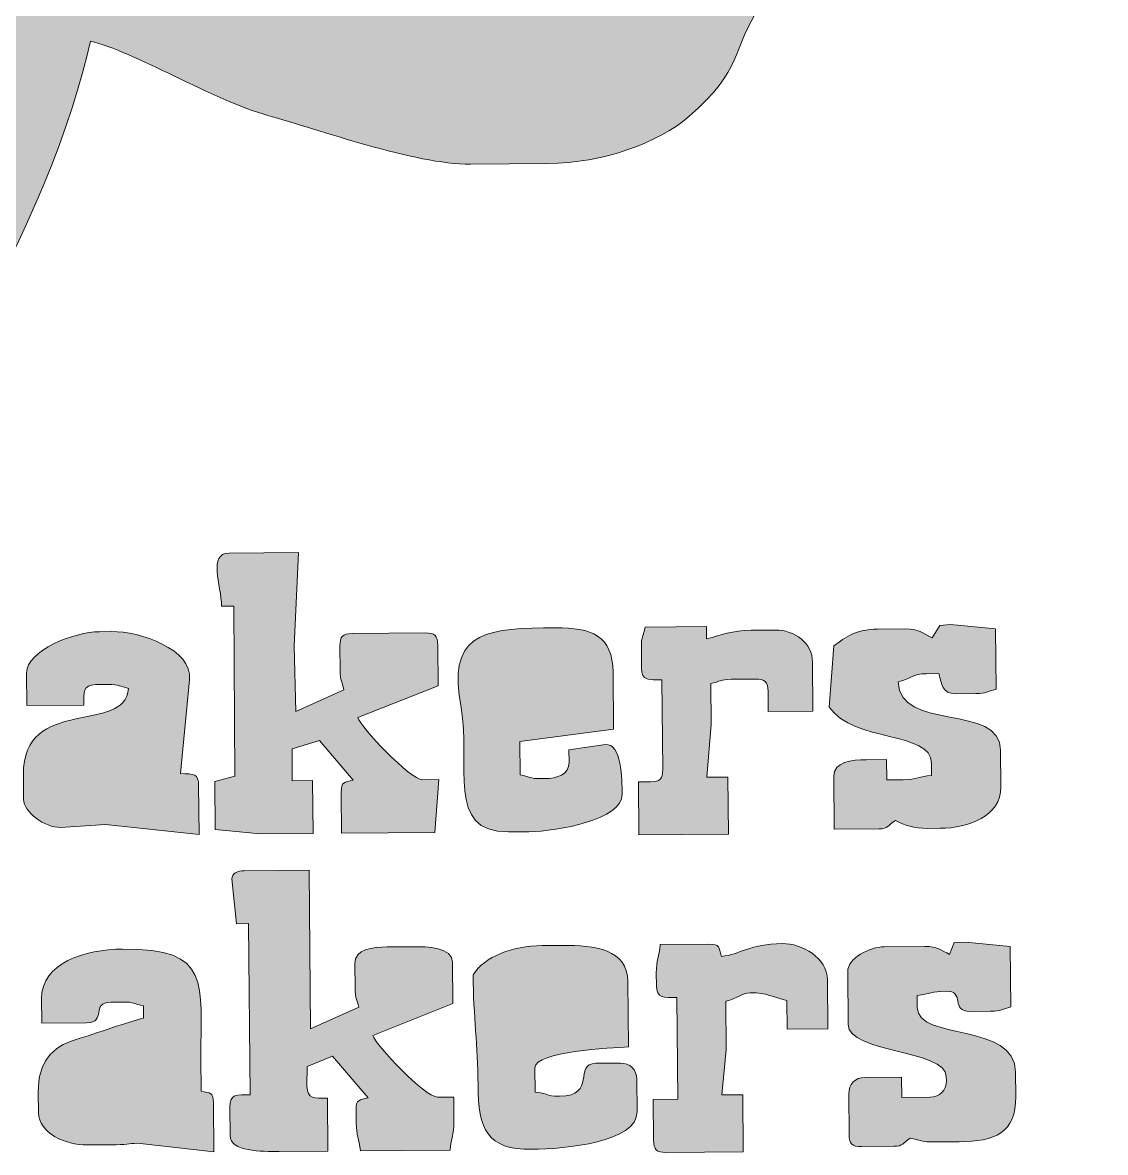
# Model space of a CAD drawing. Header units: inches. Extents: x -95 to 257, y 22 to 319.
# Drawn here: x 58.02 to 64.14, y 117.78 to 124.17 of the extents above; entities that cross this region are included whole.
import ezdxf

# ---------------------------------------------------------------- set-up
doc = ezdxf.new("R2010")
doc.units = ezdxf.units.IN
doc.header["$MEASUREMENT"] = 0
doc.layers.add('engrave', color=7, linetype='Continuous')

# ---------------------------------------------------------------- blocks, each defined once
blk = doc.blocks.new('block 12')
at = {"layer": 'engrave', "true_color": 0xffffff}
h = blk.add_hatch(color=7, dxfattribs=at)
edge = h.paths.add_edge_path()
edge.add_spline(control_points=[(53.9142, 134.7146), (53.9142, 134.7146), (53.8927, 134.5306), (53.8927, 134.5306), (53.8293, 134.5317), (52.9187, 134.9272), (52.7446, 134.9888), (52.3291, 135.1359), (51.9047, 135.2283), (51.3536, 135.2234), (50.9764, 135.2203), (50.6333, 135.0994), (50.4402, 134.9117), (50.2584, 134.7336), (50.0478, 134.4073), (50.0505, 134.0614), (50.0505, 134.0614), (50.0534, 133.7159), (50.0534, 133.7159), (50.0572, 133.2787), (50.2124, 132.7781), (50.3473, 132.4588), (50.4376, 132.2458), (50.4862, 132.1046), (50.5792, 131.9051), (50.636, 131.7818), (50.805, 131.4886), (50.8329, 131.3735), (50.5449, 131.3467), (49.368, 130.7607), (49.1541, 130.6036), (48.7522, 130.3097), (48.1282, 129.8539), (48.1338, 129.1859), (48.1338, 129.1859), (48.1349, 129.0708), (48.1349, 129.0708), (48.1368, 128.8355), (48.3872, 128.4276), (48.5147, 128.2964), (48.725, 128.08), (48.9047, 127.9371), (49.1629, 127.771), (49.5231, 127.5398), (50.3342, 127.1709), (50.8, 127.0668), (50.7914, 126.9549), (50.5315, 126.2007), (50.4719, 126.0188), (50.3737, 125.7191), (50.2856, 125.1924), (50.2889, 124.8051), (50.2889, 124.8051), (50.2901, 124.6439), (50.2901, 124.6439), (50.2958, 123.9738), (50.7897, 123.3358), (51.4525, 123.341), (51.4525, 123.341), (51.9131, 123.3451), (51.9131, 123.3451), (52.2192, 123.3475), (52.7887, 123.5842), (53.0267, 123.6886), (53.1821, 123.7568), (53.9579, 124.1647), (53.9914, 124.1637), (53.9914, 124.1637), (54.0336, 124.0489), (54.0336, 124.0489), (54.0336, 124.0489), (54.1138, 123.7916), (54.1138, 123.7916), (54.1138, 123.7916), (54.1431, 123.8012), (54.1431, 123.8012), (54.1455, 123.526), (54.71, 122.4886), (54.8561, 122.273), (55.0769, 121.9481), (55.6269, 121.3032), (56.1215, 121.3073), (56.1215, 121.3073), (56.3287, 121.309), (56.3287, 121.309), (57.356, 121.318), (58.1987, 123.1632), (58.4014, 124.0668), (58.6362, 124.0141), (59.0992, 123.7309), (59.4038, 123.6465), (59.6815, 123.5697), (60.2396, 123.3685), (60.5488, 123.3713), (60.5488, 123.3713), (60.9865, 123.3744), (60.9865, 123.3744), (61.2998, 123.3775), (61.614, 123.4932), (61.7842, 123.6403), (62.0991, 123.9132), (62.0145, 124.0017), (62.1971, 124.2832), (62.1971, 124.2832), (62.2201, 124.5595), (62.2201, 124.5595), (62.2201, 124.5595), (62.2169, 124.9509), (62.2169, 124.9509), (62.2139, 125.3036), (62.035, 125.8845), (61.934, 126.1498), (61.8758, 126.3027), (61.5282, 127.1195), (61.4386, 127.1554), (61.4386, 127.1554), (61.4381, 127.2243), (61.4381, 127.2243), (61.7613, 127.2542), (62.8273, 127.7969), (63.0759, 127.9657), (63.3517, 128.1531), (63.5086, 128.2702), (63.7363, 128.5041), (63.8657, 128.6368), (64.1398, 129.0633), (64.138, 129.2965), (64.138, 129.2965), (64.1368, 129.434), (64.1368, 129.434), (64.1308, 130.1636), (63.3736, 130.6728), (62.8883, 130.9515), (62.6325, 131.0986), (62.227, 131.2819), (61.9327, 131.3735), (61.8166, 131.4094), (60.9053, 131.6871), (60.8709, 131.7101), (60.8709, 131.7101), (60.7326, 131.7091), (60.7326, 131.7091), (60.7196, 131.7277), (60.6862, 131.7656), (60.686, 131.778), (60.6855, 131.8176), (60.9076, 132.2779), (60.9437, 132.3695), (61.0278, 132.5831), (61.0988, 132.8005), (61.1794, 133.0058), (61.2634, 133.2205), (61.4953, 134.1448), (61.4931, 134.4097), (61.4931, 134.4097), (61.4889, 134.9392), (61.4889, 134.9392), (61.4884, 134.9844), (61.3894, 135.3581), (61.3701, 135.3991), (61.3024, 135.5438), (61.2333, 135.6455), (61.1324, 135.7616), (60.9532, 135.9676), (60.6802, 136.1302), (60.3043, 136.1271), (60.3043, 136.1271), (59.9588, 136.124), (59.9588, 136.124), (59.6909, 136.1219), (59.4985, 136.0051), (59.2922, 136.0038), (59.2084, 135.9466), (58.7251, 135.7788), (58.584, 135.7178), (58.4242, 135.6486), (58.0567, 135.4043), (57.9157, 135.3702), (57.8399, 135.6837), (57.418, 136.3217), (57.2382, 136.5622), (57.032, 136.8382), (56.5488, 137.2936), (56.0805, 137.2895), (56.0805, 137.2895), (55.8273, 137.2874), (55.8273, 137.2874), (55.6379, 137.2857), (55.2276, 137.0035), (55.1102, 136.8957), (54.9327, 136.7331), (54.7408, 136.4788), (54.6101, 136.2687), (54.4664, 136.0375), (54.3326, 135.7809), (54.233, 135.5201), (54.1834, 135.3905), (53.9628, 134.789), (53.9142, 134.7146)], knot_values=[0, 0, 0, 0, 1, 1, 1, 2, 2, 2, 3, 3, 3, 4, 4, 4, 5, 5, 5, 6, 6, 6, 7, 7, 7, 8, 8, 8, 9, 9, 9, 10, 10, 10, 11, 11, 11, 12, 12, 12, 13, 13, 13, 14, 14, 14, 15, 15, 15, 16, 16, 16, 17, 17, 17, 18, 18, 18, 19, 19, 19, 20, 20, 20, 21, 21, 21, 22, 22, 22, 23, 23, 23, 24, 24, 24, 25, 25, 25, 26, 26, 26, 27, 27, 27, 28, 28, 28, 29, 29, 29, 30, 30, 30, 31, 31, 31, 32, 32, 32, 33, 33, 33, 34, 34, 34, 35, 35, 35, 36, 36, 36, 37, 37, 37, 38, 38, 38, 39, 39, 39, 40, 40, 40, 41, 41, 41, 42, 42, 42, 43, 43, 43, 44, 44, 44, 45, 45, 45, 46, 46, 46, 47, 47, 47, 48, 48, 48, 49, 49, 49, 50, 50, 50, 51, 51, 51, 52, 52, 52, 53, 53, 53, 54, 54, 54, 55, 55, 55, 56, 56, 56, 57, 57, 57, 58, 58, 58, 59, 59, 59, 60, 60, 60, 61, 61, 61, 62, 62, 62, 63, 63, 63, 64, 64, 64, 65, 65, 65, 66, 66, 66, 66], degree=3, periodic=1)
h = blk.add_hatch(color=7, dxfattribs=at)
edge = h.paths.add_edge_path()
edge.add_spline(control_points=[(59.1421, 120.8722), (59.1421, 120.8722), (59.2109, 120.8726), (59.2109, 120.8726), (59.2109, 120.8726), (59.2177, 119.9103), (59.2177, 119.9103), (59.2177, 119.9103), (59.1042, 119.8814), (59.1042, 119.8814), (59.1042, 119.8814), (59.1066, 119.6085), (59.1066, 119.6085), (59.1066, 119.6085), (59.3599, 119.5841), (59.3599, 119.5841), (59.3599, 119.5841), (59.6592, 119.5865), (59.6592, 119.5865), (59.6592, 119.5865), (59.6565, 119.8862), (59.6565, 119.8862), (59.6565, 119.8862), (59.5416, 119.8852), (59.5416, 119.8852), (59.5416, 119.8852), (59.5412, 120.0661), (59.5412, 120.0661), (59.5412, 120.0661), (59.6964, 120.1126), (59.6964, 120.1126), (59.6964, 120.1126), (59.8868, 119.8883), (59.8868, 119.8883), (59.8356, 119.8738), (59.8181, 119.8824), (59.8186, 119.8184), (59.8186, 119.8184), (59.8205, 119.5882), (59.8205, 119.5882), (59.8205, 119.5882), (60.3488, 119.593), (60.3488, 119.593), (60.3488, 119.593), (60.3706, 119.8921), (60.3706, 119.8921), (60.3706, 119.8921), (60.2785, 119.891), (60.2785, 119.891), (60.2096, 119.8907), (59.9259, 120.188), (59.9128, 120.2431), (59.9128, 120.2431), (60.3662, 120.4216), (60.3662, 120.4216), (60.3662, 120.4216), (60.3643, 120.6521), (60.3643, 120.6521), (60.3638, 120.7051), (60.3476, 120.721), (60.2947, 120.7206), (60.2947, 120.7206), (59.8801, 120.7172), (59.8801, 120.7172), (59.8268, 120.7168), (59.8112, 120.7003), (59.8115, 120.6472), (59.8115, 120.6472), (59.8127, 120.5091), (59.8127, 120.5091), (59.8131, 120.4467), (59.8243, 120.4461), (59.8337, 120.3999), (59.8337, 120.3999), (59.5616, 120.2769), (59.5616, 120.2769), (59.5616, 120.2769), (59.5528, 120.6455), (59.5528, 120.6455), (59.5528, 120.6455), (59.5767, 121.175), (59.5767, 121.175), (59.5767, 121.175), (59.1854, 121.1716), (59.1854, 121.1716), (59.062, 121.1709), (59.1411, 120.9907), (59.1421, 120.8722)], knot_values=[0, 0, 0, 0, 1, 1, 1, 2, 2, 2, 3, 3, 3, 4, 4, 4, 5, 5, 5, 6, 6, 6, 7, 7, 7, 8, 8, 8, 9, 9, 9, 10, 10, 10, 11, 11, 11, 12, 12, 12, 13, 13, 13, 14, 14, 14, 15, 15, 15, 16, 16, 16, 17, 17, 17, 18, 18, 18, 19, 19, 19, 20, 20, 20, 21, 21, 21, 22, 22, 22, 23, 23, 23, 24, 24, 24, 25, 25, 25, 26, 26, 26, 27, 27, 27, 28, 28, 28, 29, 29, 29, 29], degree=3, periodic=1)
h = blk.add_hatch(color=7, dxfattribs=at)
edge = h.paths.add_edge_path()
edge.add_spline(control_points=[(60.7644, 119.5961), (60.7644, 119.5961), (60.8797, 119.5968), (60.8797, 119.5968), (61.0433, 119.5986), (61.4087, 119.6661), (61.4074, 119.8087), (61.4068, 119.8948), (61.4026, 120.0981), (61.3125, 120.0895), (61.3125, 120.0895), (61.1062, 120.0595), (61.1062, 120.0595), (61.1062, 120.0595), (61.1069, 119.9903), (61.1069, 119.9903), (61.1072, 119.9196), (61.04, 119.8979), (60.9694, 119.8969), (60.9694, 119.8969), (60.9462, 119.8969), (60.9462, 119.8969), (60.8841, 119.8966), (60.8828, 119.9072), (60.8307, 119.919), (60.8307, 119.919), (60.829, 120.1071), (60.829, 120.1071), (60.829, 120.1071), (61.3585, 120.1766), (61.3585, 120.1766), (61.3585, 120.1766), (61.3556, 120.4994), (61.3556, 120.4994), (61.3539, 120.7058), (61.2331, 120.7509), (61.0312, 120.7496), (61.0312, 120.7496), (60.9622, 120.7489), (60.9622, 120.7489), (60.6054, 120.7461), (60.4192, 120.7006), (60.496, 120.2986), (60.5562, 119.9844), (60.4034, 119.593), (60.7644, 119.5961)], knot_values=[0, 0, 0, 0, 1, 1, 1, 2, 2, 2, 3, 3, 3, 4, 4, 4, 5, 5, 5, 6, 6, 6, 7, 7, 7, 8, 8, 8, 9, 9, 9, 10, 10, 10, 11, 11, 11, 12, 12, 12, 13, 13, 13, 14, 14, 14, 15, 15, 15, 15], degree=3, periodic=1)
h = blk.add_hatch(color=7, dxfattribs=at)
edge = h.paths.add_edge_path()
edge.add_spline(control_points=[(61.5158, 120.6386), (61.5158, 120.6386), (61.5168, 120.5236), (61.5168, 120.5236), (61.5173, 120.4471), (61.5587, 120.4564), (61.6322, 120.455), (61.6322, 120.455), (61.6365, 119.9486), (61.6365, 119.9486), (61.6371, 119.8955), (61.6214, 119.8793), (61.568, 119.879), (61.568, 119.879), (61.4993, 119.8783), (61.4993, 119.8783), (61.4993, 119.8783), (61.5017, 119.5786), (61.5017, 119.5786), (61.5017, 119.5786), (62.0083, 119.5834), (62.0083, 119.5834), (62.0083, 119.5834), (62.0055, 119.9059), (62.0055, 119.9059), (62.0055, 119.9059), (61.8867, 119.9048), (61.8867, 119.9048), (61.8867, 119.9048), (61.9109, 120.2039), (61.9109, 120.2039), (61.9109, 120.2039), (61.9092, 120.4347), (61.9092, 120.4347), (61.9607, 120.4467), (61.9618, 120.4578), (62.0239, 120.4585), (62.0239, 120.4585), (62.1621, 120.4598), (62.1621, 120.4598), (62.215, 120.4602), (62.2313, 120.444), (62.232, 120.3909), (62.232, 120.3909), (62.2327, 120.2759), (62.2327, 120.2759), (62.2327, 120.2759), (62.4859, 120.2783), (62.4859, 120.2783), (62.4859, 120.2783), (62.4839, 120.5549), (62.4839, 120.5549), (62.4827, 120.6634), (62.3805, 120.7378), (62.2749, 120.7372), (62.2749, 120.7372), (62.1364, 120.7361), (62.1364, 120.7361), (62.0274, 120.7351), (61.9707, 120.7086), (61.8839, 120.6879), (61.8839, 120.6879), (61.8832, 120.7565), (61.8832, 120.7565), (61.8832, 120.7565), (61.538, 120.754), (61.538, 120.754), (61.5263, 120.7017), (61.5153, 120.7006), (61.5158, 120.6386)], knot_values=[0, 0, 0, 0, 1, 1, 1, 2, 2, 2, 3, 3, 3, 4, 4, 4, 5, 5, 5, 6, 6, 6, 7, 7, 7, 8, 8, 8, 9, 9, 9, 10, 10, 10, 11, 11, 11, 12, 12, 12, 13, 13, 13, 14, 14, 14, 15, 15, 15, 16, 16, 16, 17, 17, 17, 18, 18, 18, 19, 19, 19, 20, 20, 20, 21, 21, 21, 22, 22, 22, 23, 23, 23, 23], degree=3, periodic=1)
h = blk.add_hatch(color=7, dxfattribs=at)
edge = h.paths.add_edge_path()
edge.add_spline(control_points=[(63.1601, 120.6924), (63.1048, 120.7217), (63.0823, 120.7441), (63.012, 120.7437), (63.012, 120.7437), (62.8506, 120.742), (62.8506, 120.742), (62.7259, 120.741), (62.6711, 120.6972), (62.6046, 120.6472), (62.6046, 120.6472), (62.5779, 120.3017), (62.5779, 120.3017), (62.7162, 120.0991), (63.1548, 120.1673), (63.1562, 119.9844), (63.1562, 119.9844), (63.1569, 119.9152), (63.1569, 119.9152), (63.0849, 119.9086), (63.0754, 119.8914), (62.9958, 119.891), (62.9958, 119.891), (62.9038, 119.89), (62.9038, 119.89), (62.9038, 119.89), (62.9028, 120.0051), (62.9028, 120.0051), (62.9028, 120.0051), (62.7877, 120.004), (62.7877, 120.004), (62.7057, 120.0034), (62.6034, 119.9916), (62.6041, 119.9107), (62.6041, 119.9107), (62.6065, 119.6116), (62.6065, 119.6116), (62.6065, 119.6116), (62.8599, 119.613), (62.8599, 119.613), (62.9117, 119.6137), (62.9104, 119.632), (62.9519, 119.6602), (63.0077, 119.6337), (63.053, 119.6151), (63.1364, 119.6158), (63.1364, 119.6158), (63.2054, 119.6161), (63.2054, 119.6161), (63.3631, 119.6175), (63.5505, 119.6843), (63.5491, 119.8494), (63.5491, 119.8494), (63.5472, 120.0571), (63.5472, 120.0571), (63.545, 120.3265), (62.977, 120.1594), (62.9684, 120.4436), (63.0485, 120.4629), (63.0452, 120.4901), (63.129, 120.4905), (63.129, 120.4905), (63.1982, 120.4915), (63.1982, 120.4915), (63.2122, 120.4326), (63.2184, 120.3768), (63.2912, 120.3771), (63.2912, 120.3771), (63.4063, 120.3778), (63.4063, 120.3778), (63.4685, 120.3785), (63.4699, 120.3896), (63.5214, 120.402), (63.5214, 120.402), (63.5179, 120.7444), (63.5179, 120.7444), (63.5179, 120.7444), (63.2647, 120.7682), (63.2647, 120.7682), (63.2647, 120.7682), (63.2039, 120.763), (63.2039, 120.763), (63.2039, 120.763), (63.1601, 120.6924), (63.1601, 120.6924)], knot_values=[0, 0, 0, 0, 1, 1, 1, 2, 2, 2, 3, 3, 3, 4, 4, 4, 5, 5, 5, 6, 6, 6, 7, 7, 7, 8, 8, 8, 9, 9, 9, 10, 10, 10, 11, 11, 11, 12, 12, 12, 13, 13, 13, 14, 14, 14, 15, 15, 15, 16, 16, 16, 17, 17, 17, 18, 18, 18, 19, 19, 19, 20, 20, 20, 21, 21, 21, 22, 22, 22, 23, 23, 23, 24, 24, 24, 25, 25, 25, 26, 26, 26, 27, 27, 27, 28, 28, 28, 28], degree=3, periodic=1)
h = blk.add_hatch(color=7, dxfattribs=at)
edge = h.paths.add_edge_path()
edge.add_spline(control_points=[(58.0395, 120.4946), (58.0395, 120.4946), (58.0411, 120.3103), (58.0411, 120.3103), (58.0411, 120.3103), (58.3635, 120.3127), (58.3635, 120.3127), (58.3644, 120.3868), (58.3551, 120.4278), (58.4316, 120.4285), (58.4316, 120.4285), (58.5006, 120.4288), (58.5006, 120.4288), (58.5628, 120.4295), (58.5644, 120.4185), (58.6161, 120.4075), (58.5963, 120.1422), (58.0176, 120.3706), (58.0214, 119.9186), (58.0214, 119.9186), (58.0226, 119.7805), (58.0226, 119.7805), (58.0232, 119.7071), (58.1413, 119.6203), (58.2312, 119.6209), (58.2312, 119.6209), (58.486, 119.6371), (58.486, 119.6371), (58.486, 119.6371), (59.0145, 119.5813), (59.0145, 119.5813), (59.0145, 119.5813), (59.0121, 119.8573), (59.0121, 119.8573), (59.0116, 119.9269), (58.9845, 119.921), (58.9103, 119.9269), (58.9103, 119.9269), (58.9611, 120.4564), (58.9611, 120.4564), (58.9795, 120.6293), (58.6779, 120.7299), (58.5213, 120.7289), (58.5213, 120.7289), (58.4522, 120.7279), (58.4522, 120.7279), (58.3086, 120.7272), (58.0385, 120.6207), (58.0395, 120.4946)], knot_values=[0, 0, 0, 0, 1, 1, 1, 2, 2, 2, 3, 3, 3, 4, 4, 4, 5, 5, 5, 6, 6, 6, 7, 7, 7, 8, 8, 8, 9, 9, 9, 10, 10, 10, 11, 11, 11, 12, 12, 12, 13, 13, 13, 14, 14, 14, 15, 15, 15, 16, 16, 16, 16], degree=3, periodic=1)
h = blk.add_hatch(color=7, dxfattribs=at)
edge = h.paths.add_edge_path()
edge.add_spline(control_points=[(59.2009, 119.3298), (59.2009, 119.3298), (59.2258, 119.0763), (59.2258, 119.0763), (59.2258, 119.0763), (59.2949, 119.077), (59.2949, 119.077), (59.2949, 119.077), (59.303, 118.1099), (59.303, 118.1099), (59.2291, 118.1079), (59.1879, 118.1165), (59.1885, 118.04), (59.1885, 118.04), (59.1898, 117.8788), (59.1898, 117.8788), (59.1905, 117.7871), (59.3697, 117.7882), (59.4668, 117.7892), (59.4668, 117.7892), (59.7433, 117.7916), (59.7433, 117.7916), (59.7433, 117.7916), (59.7411, 118.0906), (59.7411, 118.0906), (59.667, 118.0913), (59.6256, 118.082), (59.625, 118.1589), (59.625, 118.1589), (59.6256, 118.2698), (59.6256, 118.2698), (59.6256, 118.2698), (59.7688, 118.3277), (59.7688, 118.3277), (59.7688, 118.3277), (59.9714, 118.0924), (59.9714, 118.0924), (59.9199, 118.0782), (59.9019, 118.0865), (59.9025, 118.0228), (59.9025, 118.0228), (59.9031, 117.9535), (59.9031, 117.9535), (59.9037, 117.8743), (59.9207, 117.8646), (59.9274, 117.793), (59.9274, 117.793), (60.434, 117.7971), (60.434, 117.7971), (60.4395, 117.8688), (60.4563, 117.8791), (60.4556, 117.9583), (60.4556, 117.9583), (60.4545, 118.0965), (60.4545, 118.0965), (60.4545, 118.0965), (60.3624, 118.0958), (60.3624, 118.0958), (60.2935, 118.0951), (60.0098, 118.3928), (59.9981, 118.4455), (59.9981, 118.4455), (60.4502, 118.6264), (60.4502, 118.6264), (60.4502, 118.6264), (60.4482, 118.8565), (60.4482, 118.8565), (60.4475, 118.944), (60.3076, 118.9474), (60.2172, 118.9467), (60.2172, 118.9467), (60.0792, 118.9454), (60.0792, 118.9454), (59.9972, 118.945), (59.8949, 118.9326), (59.8956, 118.8517), (59.8956, 118.8517), (59.8968, 118.7135), (59.8968, 118.7135), (59.8975, 118.6515), (59.9081, 118.6505), (59.9178, 118.6046), (59.9178, 118.6046), (59.6453, 118.4817), (59.6453, 118.4817), (59.6453, 118.4817), (59.6379, 119.3794), (59.6379, 119.3794), (59.6379, 119.3794), (59.2696, 119.3763), (59.2696, 119.3763), (59.2341, 119.376), (59.1966, 119.3608), (59.2009, 119.3298)], knot_values=[0, 0, 0, 0, 1, 1, 1, 2, 2, 2, 3, 3, 3, 4, 4, 4, 5, 5, 5, 6, 6, 6, 7, 7, 7, 8, 8, 8, 9, 9, 9, 10, 10, 10, 11, 11, 11, 12, 12, 12, 13, 13, 13, 14, 14, 14, 15, 15, 15, 16, 16, 16, 17, 17, 17, 18, 18, 18, 19, 19, 19, 20, 20, 20, 21, 21, 21, 22, 22, 22, 23, 23, 23, 24, 24, 24, 25, 25, 25, 26, 26, 26, 27, 27, 27, 28, 28, 28, 29, 29, 29, 30, 30, 30, 31, 31, 31, 31], degree=3, periodic=1)
h = blk.add_hatch(color=7, dxfattribs=at)
edge = h.paths.add_edge_path()
edge.add_spline(control_points=[(60.5641, 118.7883), (60.566, 118.5485), (60.5917, 118.39), (60.5922, 118.1668), (60.5927, 117.9111), (60.6463, 117.7988), (60.8946, 117.8013), (61.0884, 117.8026), (61.4931, 117.8422), (61.4915, 118.0131), (61.4915, 118.0131), (61.4903, 118.1974), (61.4903, 118.1974), (61.4896, 118.2512), (61.4512, 118.2891), (61.3971, 118.2887), (61.3971, 118.2887), (61.2591, 118.2874), (61.2591, 118.2874), (61.1282, 118.2863), (61.2669, 118.103), (61.0533, 118.1013), (60.9666, 118.1006), (61.0097, 118.1165), (60.9151, 118.1237), (60.9151, 118.1237), (60.9139, 118.2612), (60.9139, 118.2612), (60.9131, 118.3573), (61.3472, 118.3721), (61.4426, 118.3814), (61.4426, 118.3814), (61.4393, 118.7497), (61.4393, 118.7497), (61.4379, 118.9323), (61.2528, 118.9557), (61.0693, 118.954), (61.0693, 118.954), (60.9542, 118.9529), (60.9542, 118.9529), (60.7842, 118.9516), (60.6318, 118.8913), (60.5641, 118.7883)], knot_values=[0, 0, 0, 0, 1, 1, 1, 2, 2, 2, 3, 3, 3, 4, 4, 4, 5, 5, 5, 6, 6, 6, 7, 7, 7, 8, 8, 8, 9, 9, 9, 10, 10, 10, 11, 11, 11, 12, 12, 12, 13, 13, 13, 14, 14, 14, 14], degree=3, periodic=1)
h = blk.add_hatch(color=7, dxfattribs=at)
edge = h.paths.add_edge_path()
edge.add_spline(control_points=[(61.6002, 118.7972), (61.6002, 118.7972), (61.6007, 118.7276), (61.6007, 118.7276), (61.6014, 118.6515), (61.6427, 118.6608), (61.7166, 118.6601), (61.7166, 118.6601), (61.7213, 118.0844), (61.7213, 118.0844), (61.7213, 118.0844), (61.583, 118.0831), (61.583, 118.0831), (61.583, 118.0831), (61.5849, 117.8522), (61.5849, 117.8522), (61.5856, 117.7995), (61.6018, 117.7837), (61.6546, 117.7837), (61.6546, 117.7837), (62.0923, 117.7875), (62.0923, 117.7875), (62.0923, 117.7875), (62.0898, 118.1099), (62.0898, 118.1099), (62.0898, 118.1099), (61.9712, 118.1092), (61.9712, 118.1092), (61.9712, 118.1092), (61.9954, 118.3628), (61.9954, 118.3628), (61.9954, 118.3628), (61.9931, 118.6391), (61.9931, 118.6391), (62.0562, 118.6539), (62.0863, 118.6856), (62.1307, 118.6863), (62.23, 118.687), (62.2558, 118.6608), (62.3385, 118.6422), (62.3385, 118.6422), (62.3399, 118.481), (62.3399, 118.481), (62.3399, 118.481), (62.5702, 118.4827), (62.5702, 118.4827), (62.5702, 118.4827), (62.5678, 118.759), (62.5678, 118.759), (62.5667, 118.8858), (62.4231, 118.9653), (62.3126, 118.9643), (62.1258, 118.9626), (62.0748, 118.902), (61.968, 118.892), (61.9538, 118.9433), (61.9619, 118.9612), (61.8982, 118.9609), (61.8982, 118.9609), (61.6219, 118.9585), (61.6219, 118.9585), (61.6166, 118.8861), (61.5995, 118.8765), (61.6002, 118.7972)], knot_values=[0, 0, 0, 0, 1, 1, 1, 2, 2, 2, 3, 3, 3, 4, 4, 4, 5, 5, 5, 6, 6, 6, 7, 7, 7, 8, 8, 8, 9, 9, 9, 10, 10, 10, 11, 11, 11, 12, 12, 12, 13, 13, 13, 14, 14, 14, 15, 15, 15, 16, 16, 16, 17, 17, 17, 18, 18, 18, 19, 19, 19, 20, 20, 20, 21, 21, 21, 21], degree=3, periodic=1)
h = blk.add_hatch(color=7, dxfattribs=at)
edge = h.paths.add_edge_path()
edge.add_spline(control_points=[(63.2587, 118.9026), (63.212, 118.9261), (63.1891, 118.9485), (63.1188, 118.9481), (63.1188, 118.9481), (62.8885, 118.9461), (62.8885, 118.9461), (62.8096, 118.9454), (62.6821, 118.884), (62.6827, 118.8062), (62.6827, 118.8062), (62.6852, 118.5068), (62.6852, 118.5068), (62.6864, 118.3449), (63.2389, 118.3659), (63.2402, 118.2119), (63.2402, 118.2119), (63.2404, 118.1888), (63.2404, 118.1888), (63.2408, 118.1347), (63.203, 118.0965), (63.1489, 118.0962), (63.1489, 118.0962), (62.9879, 118.0948), (62.9879, 118.0948), (62.9879, 118.0948), (62.9869, 118.2098), (62.9869, 118.2098), (62.9869, 118.2098), (62.7796, 118.2081), (62.7796, 118.2081), (62.7255, 118.2078), (62.688, 118.1692), (62.6885, 118.1151), (62.6885, 118.1151), (62.6902, 117.8846), (62.6902, 117.8846), (62.6907, 117.8319), (62.7068, 117.8161), (62.76, 117.8168), (62.76, 117.8168), (62.9441, 117.8181), (62.9441, 117.8181), (62.996, 117.8185), (62.9944, 117.8364), (63.0359, 117.8646), (63.0899, 117.8522), (63.104, 117.8422), (63.1743, 117.8429), (63.1743, 117.8429), (63.3122, 117.844), (63.3122, 117.844), (63.5145, 117.8453), (63.6344, 117.8932), (63.6326, 118.0999), (63.6326, 118.0999), (63.6316, 118.2381), (63.6316, 118.2381), (63.629, 118.5227), (63.0773, 118.4134), (63.0757, 118.6022), (63.0757, 118.6022), (63.0752, 118.6711), (63.0752, 118.6711), (63.1472, 118.6777), (63.1567, 118.6946), (63.2361, 118.6953), (63.3532, 118.6963), (63.258, 118.5805), (63.3753, 118.5812), (63.3753, 118.5812), (63.4905, 118.5823), (63.4905, 118.5823), (63.5525, 118.5829), (63.5537, 118.594), (63.6054, 118.606), (63.6054, 118.606), (63.602, 118.9485), (63.602, 118.9485), (63.602, 118.9485), (63.3491, 118.9729), (63.3491, 118.9729), (63.3491, 118.9729), (63.2842, 118.9705), (63.2842, 118.9705), (63.2842, 118.9705), (63.2587, 118.9026), (63.2587, 118.9026)], knot_values=[0, 0, 0, 0, 1, 1, 1, 2, 2, 2, 3, 3, 3, 4, 4, 4, 5, 5, 5, 6, 6, 6, 7, 7, 7, 8, 8, 8, 9, 9, 9, 10, 10, 10, 11, 11, 11, 12, 12, 12, 13, 13, 13, 14, 14, 14, 15, 15, 15, 16, 16, 16, 17, 17, 17, 18, 18, 18, 19, 19, 19, 20, 20, 20, 21, 21, 21, 22, 22, 22, 23, 23, 23, 24, 24, 24, 25, 25, 25, 26, 26, 26, 27, 27, 27, 28, 28, 28, 29, 29, 29, 29], degree=3, periodic=1)
h = blk.add_hatch(color=7, dxfattribs=at)
edge = h.paths.add_edge_path()
edge.add_spline(control_points=[(58.1239, 118.6525), (58.1239, 118.6525), (58.1253, 118.5144), (58.1253, 118.5144), (58.1253, 118.5144), (58.3785, 118.5168), (58.3785, 118.5168), (58.4958, 118.5178), (58.3985, 118.6322), (58.5158, 118.6329), (58.5158, 118.6329), (58.5849, 118.6339), (58.5849, 118.6339), (58.6469, 118.6343), (58.6484, 118.6233), (58.7001, 118.6119), (58.7001, 118.6119), (58.7008, 118.5426), (58.7008, 118.5426), (58.6198, 118.523), (58.4335, 118.4569), (58.3143, 118.4207), (58.1844, 118.38), (58.1039, 118.298), (58.1053, 118.123), (58.1053, 118.123), (58.1064, 118.008), (58.1064, 118.008), (58.1074, 117.895), (58.2559, 117.825), (58.3842, 117.8257), (58.3842, 117.8257), (58.5456, 117.8271), (58.5456, 117.8271), (58.6155, 117.8281), (58.6297, 117.8385), (58.681, 117.834), (58.681, 117.834), (59.0984, 117.7861), (59.0984, 117.7861), (59.0984, 117.7861), (59.0961, 118.0624), (59.0961, 118.0624), (59.0956, 118.1258), (59.078, 118.1172), (59.0267, 118.1306), (59.0267, 118.1306), (59.0248, 118.3153), (59.0248, 118.3153), (59.0215, 118.7383), (59.0906, 118.9374), (58.5823, 118.9333), (58.3696, 118.9316), (58.1222, 118.8541), (58.1239, 118.6525)], knot_values=[0, 0, 0, 0, 1, 1, 1, 2, 2, 2, 3, 3, 3, 4, 4, 4, 5, 5, 5, 6, 6, 6, 7, 7, 7, 8, 8, 8, 9, 9, 9, 10, 10, 10, 11, 11, 11, 12, 12, 12, 13, 13, 13, 14, 14, 14, 15, 15, 15, 16, 16, 16, 17, 17, 17, 18, 18, 18, 18], degree=3, periodic=1)
at = {"layer": 'engrave', "lineweight": 0}
for points, knots in [([(53.9142, 134.7146), (53.9142, 134.7146), (53.8927, 134.5306), (53.8927, 134.5306), (53.8293, 134.5317), (52.9187, 134.9272), (52.7446, 134.9888), (52.3291, 135.1359), (51.9047, 135.2283), (51.3536, 135.2234), (50.9764, 135.2203), (50.6333, 135.0994), (50.4402, 134.9117), (50.2584, 134.7336), (50.0478, 134.4073), (50.0505, 134.0614), (50.0505, 134.0614), (50.0534, 133.7159), (50.0534, 133.7159), (50.0572, 133.2787), (50.2124, 132.7781), (50.3473, 132.4588), (50.4376, 132.2458), (50.4862, 132.1046), (50.5792, 131.9051), (50.636, 131.7818), (50.805, 131.4886), (50.8329, 131.3735), (50.5449, 131.3467), (49.368, 130.7607), (49.1541, 130.6036), (48.7522, 130.3097), (48.1282, 129.8539), (48.1338, 129.1859), (48.1338, 129.1859), (48.1349, 129.0708), (48.1349, 129.0708), (48.1368, 128.8355), (48.3872, 128.4276), (48.5147, 128.2964), (48.725, 128.08), (48.9047, 127.9371), (49.1629, 127.771), (49.5231, 127.5398), (50.3342, 127.1709), (50.8, 127.0668), (50.7914, 126.9549), (50.5315, 126.2007), (50.4719, 126.0188), (50.3737, 125.7191), (50.2856, 125.1924), (50.2889, 124.8051), (50.2889, 124.8051), (50.2901, 124.6439), (50.2901, 124.6439), (50.2958, 123.9738), (50.7897, 123.3358), (51.4525, 123.341), (51.4525, 123.341), (51.9131, 123.3451), (51.9131, 123.3451), (52.2192, 123.3475), (52.7887, 123.5842), (53.0267, 123.6886), (53.1821, 123.7568), (53.9579, 124.1647), (53.9914, 124.1637), (53.9914, 124.1637), (54.0336, 124.0489), (54.0336, 124.0489), (54.0336, 124.0489), (54.1138, 123.7916), (54.1138, 123.7916), (54.1138, 123.7916), (54.1431, 123.8012), (54.1431, 123.8012), (54.1455, 123.526), (54.71, 122.4886), (54.8561, 122.273), (55.0769, 121.9481), (55.6269, 121.3032), (56.1215, 121.3073), (56.1215, 121.3073), (56.3287, 121.309), (56.3287, 121.309), (57.356, 121.318), (58.1987, 123.1632), (58.4014, 124.0668), (58.6362, 124.0141), (59.0992, 123.7309), (59.4038, 123.6465), (59.6815, 123.5697), (60.2396, 123.3685), (60.5488, 123.3713), (60.5488, 123.3713), (60.9865, 123.3744), (60.9865, 123.3744), (61.2998, 123.3775), (61.614, 123.4932), (61.7842, 123.6403), (62.0991, 123.9132), (62.0145, 124.0017), (62.1971, 124.2832), (62.1971, 124.2832), (62.2201, 124.5595), (62.2201, 124.5595), (62.2201, 124.5595), (62.2169, 124.9509), (62.2169, 124.9509), (62.2139, 125.3036), (62.035, 125.8845), (61.934, 126.1498), (61.8758, 126.3027), (61.5282, 127.1195), (61.4386, 127.1554), (61.4386, 127.1554), (61.4381, 127.2243), (61.4381, 127.2243), (61.7613, 127.2542), (62.8273, 127.7969), (63.0759, 127.9657), (63.3517, 128.1531), (63.5086, 128.2702), (63.7363, 128.5041), (63.8657, 128.6368), (64.1398, 129.0633), (64.138, 129.2965), (64.138, 129.2965), (64.1368, 129.434), (64.1368, 129.434), (64.1308, 130.1636), (63.3736, 130.6728), (62.8883, 130.9515), (62.6325, 131.0986), (62.227, 131.2819), (61.9327, 131.3735), (61.8166, 131.4094), (60.9053, 131.6871), (60.8709, 131.7101), (60.8709, 131.7101), (60.7326, 131.7091), (60.7326, 131.7091), (60.7196, 131.7277), (60.6862, 131.7656), (60.686, 131.778), (60.6855, 131.8176), (60.9076, 132.2779), (60.9437, 132.3695), (61.0278, 132.5831), (61.0988, 132.8005), (61.1794, 133.0058), (61.2634, 133.2205), (61.4953, 134.1448), (61.4931, 134.4097), (61.4931, 134.4097), (61.4889, 134.9392), (61.4889, 134.9392), (61.4884, 134.9844), (61.3894, 135.3581), (61.3701, 135.3991), (61.3024, 135.5438), (61.2333, 135.6455), (61.1324, 135.7616), (60.9532, 135.9676), (60.6802, 136.1302), (60.3043, 136.1271), (60.3043, 136.1271), (59.9588, 136.124), (59.9588, 136.124), (59.6909, 136.1219), (59.4985, 136.0051), (59.2922, 136.0038), (59.2084, 135.9466), (58.7251, 135.7788), (58.584, 135.7178), (58.4242, 135.6486), (58.0567, 135.4043), (57.9157, 135.3702), (57.8399, 135.6837), (57.418, 136.3217), (57.2382, 136.5622), (57.032, 136.8382), (56.5488, 137.2936), (56.0805, 137.2895), (56.0805, 137.2895), (55.8273, 137.2874), (55.8273, 137.2874), (55.6379, 137.2857), (55.2276, 137.0035), (55.1102, 136.8957), (54.9327, 136.7331), (54.7408, 136.4788), (54.6101, 136.2687), (54.4664, 136.0375), (54.3326, 135.7809), (54.233, 135.5201), (54.1834, 135.3905), (53.9628, 134.789), (53.9142, 134.7146)], [0, 0, 0, 0, 1, 1, 1, 2, 2, 2, 3, 3, 3, 4, 4, 4, 5, 5, 5, 6, 6, 6, 7, 7, 7, 8, 8, 8, 9, 9, 9, 10, 10, 10, 11, 11, 11, 12, 12, 12, 13, 13, 13, 14, 14, 14, 15, 15, 15, 16, 16, 16, 17, 17, 17, 18, 18, 18, 19, 19, 19, 20, 20, 20, 21, 21, 21, 22, 22, 22, 23, 23, 23, 24, 24, 24, 25, 25, 25, 26, 26, 26, 27, 27, 27, 28, 28, 28, 29, 29, 29, 30, 30, 30, 31, 31, 31, 32, 32, 32, 33, 33, 33, 34, 34, 34, 35, 35, 35, 36, 36, 36, 37, 37, 37, 38, 38, 38, 39, 39, 39, 40, 40, 40, 41, 41, 41, 42, 42, 42, 43, 43, 43, 44, 44, 44, 45, 45, 45, 46, 46, 46, 47, 47, 47, 48, 48, 48, 49, 49, 49, 50, 50, 50, 51, 51, 51, 52, 52, 52, 53, 53, 53, 54, 54, 54, 55, 55, 55, 56, 56, 56, 57, 57, 57, 58, 58, 58, 59, 59, 59, 60, 60, 60, 61, 61, 61, 62, 62, 62, 63, 63, 63, 64, 64, 64, 65, 65, 65, 66, 66, 66, 66]), ([(59.1421, 120.8722), (59.1421, 120.8722), (59.2109, 120.8726), (59.2109, 120.8726), (59.2109, 120.8726), (59.2177, 119.9103), (59.2177, 119.9103), (59.2177, 119.9103), (59.1042, 119.8814), (59.1042, 119.8814), (59.1042, 119.8814), (59.1066, 119.6085), (59.1066, 119.6085), (59.1066, 119.6085), (59.3599, 119.5841), (59.3599, 119.5841), (59.3599, 119.5841), (59.6592, 119.5865), (59.6592, 119.5865), (59.6592, 119.5865), (59.6565, 119.8862), (59.6565, 119.8862), (59.6565, 119.8862), (59.5416, 119.8852), (59.5416, 119.8852), (59.5416, 119.8852), (59.5412, 120.0661), (59.5412, 120.0661), (59.5412, 120.0661), (59.6964, 120.1126), (59.6964, 120.1126), (59.6964, 120.1126), (59.8868, 119.8883), (59.8868, 119.8883), (59.8356, 119.8738), (59.8181, 119.8824), (59.8186, 119.8184), (59.8186, 119.8184), (59.8205, 119.5882), (59.8205, 119.5882), (59.8205, 119.5882), (60.3488, 119.593), (60.3488, 119.593), (60.3488, 119.593), (60.3706, 119.8921), (60.3706, 119.8921), (60.3706, 119.8921), (60.2785, 119.891), (60.2785, 119.891), (60.2096, 119.8907), (59.9259, 120.188), (59.9128, 120.2431), (59.9128, 120.2431), (60.3662, 120.4216), (60.3662, 120.4216), (60.3662, 120.4216), (60.3643, 120.6521), (60.3643, 120.6521), (60.3638, 120.7051), (60.3476, 120.721), (60.2947, 120.7206), (60.2947, 120.7206), (59.8801, 120.7172), (59.8801, 120.7172), (59.8268, 120.7168), (59.8112, 120.7003), (59.8115, 120.6472), (59.8115, 120.6472), (59.8127, 120.5091), (59.8127, 120.5091), (59.8131, 120.4467), (59.8243, 120.4461), (59.8337, 120.3999), (59.8337, 120.3999), (59.5616, 120.2769), (59.5616, 120.2769), (59.5616, 120.2769), (59.5528, 120.6455), (59.5528, 120.6455), (59.5528, 120.6455), (59.5767, 121.175), (59.5767, 121.175), (59.5767, 121.175), (59.1854, 121.1716), (59.1854, 121.1716), (59.062, 121.1709), (59.1411, 120.9907), (59.1421, 120.8722)], [0, 0, 0, 0, 1, 1, 1, 2, 2, 2, 3, 3, 3, 4, 4, 4, 5, 5, 5, 6, 6, 6, 7, 7, 7, 8, 8, 8, 9, 9, 9, 10, 10, 10, 11, 11, 11, 12, 12, 12, 13, 13, 13, 14, 14, 14, 15, 15, 15, 16, 16, 16, 17, 17, 17, 18, 18, 18, 19, 19, 19, 20, 20, 20, 21, 21, 21, 22, 22, 22, 23, 23, 23, 24, 24, 24, 25, 25, 25, 26, 26, 26, 27, 27, 27, 28, 28, 28, 29, 29, 29, 29]), ([(60.7644, 119.5961), (60.7644, 119.5961), (60.8797, 119.5968), (60.8797, 119.5968), (61.0433, 119.5986), (61.4087, 119.6661), (61.4074, 119.8087), (61.4068, 119.8948), (61.4026, 120.0981), (61.3125, 120.0895), (61.3125, 120.0895), (61.1062, 120.0595), (61.1062, 120.0595), (61.1062, 120.0595), (61.1069, 119.9903), (61.1069, 119.9903), (61.1072, 119.9196), (61.04, 119.8979), (60.9694, 119.8969), (60.9694, 119.8969), (60.9462, 119.8969), (60.9462, 119.8969), (60.8841, 119.8966), (60.8828, 119.9072), (60.8307, 119.919), (60.8307, 119.919), (60.829, 120.1071), (60.829, 120.1071), (60.829, 120.1071), (61.3585, 120.1766), (61.3585, 120.1766), (61.3585, 120.1766), (61.3556, 120.4994), (61.3556, 120.4994), (61.3539, 120.7058), (61.2331, 120.7509), (61.0312, 120.7496), (61.0312, 120.7496), (60.9622, 120.7489), (60.9622, 120.7489), (60.6054, 120.7461), (60.4192, 120.7006), (60.496, 120.2986), (60.5562, 119.9844), (60.4034, 119.593), (60.7644, 119.5961)], [0, 0, 0, 0, 1, 1, 1, 2, 2, 2, 3, 3, 3, 4, 4, 4, 5, 5, 5, 6, 6, 6, 7, 7, 7, 8, 8, 8, 9, 9, 9, 10, 10, 10, 11, 11, 11, 12, 12, 12, 13, 13, 13, 14, 14, 14, 15, 15, 15, 15]), ([(61.5158, 120.6386), (61.5158, 120.6386), (61.5168, 120.5236), (61.5168, 120.5236), (61.5173, 120.4471), (61.5587, 120.4564), (61.6322, 120.455), (61.6322, 120.455), (61.6365, 119.9486), (61.6365, 119.9486), (61.6371, 119.8955), (61.6214, 119.8793), (61.568, 119.879), (61.568, 119.879), (61.4993, 119.8783), (61.4993, 119.8783), (61.4993, 119.8783), (61.5017, 119.5786), (61.5017, 119.5786), (61.5017, 119.5786), (62.0083, 119.5834), (62.0083, 119.5834), (62.0083, 119.5834), (62.0055, 119.9059), (62.0055, 119.9059), (62.0055, 119.9059), (61.8867, 119.9048), (61.8867, 119.9048), (61.8867, 119.9048), (61.9109, 120.2039), (61.9109, 120.2039), (61.9109, 120.2039), (61.9092, 120.4347), (61.9092, 120.4347), (61.9607, 120.4467), (61.9618, 120.4578), (62.0239, 120.4585), (62.0239, 120.4585), (62.1621, 120.4598), (62.1621, 120.4598), (62.215, 120.4602), (62.2313, 120.444), (62.232, 120.3909), (62.232, 120.3909), (62.2327, 120.2759), (62.2327, 120.2759), (62.2327, 120.2759), (62.4859, 120.2783), (62.4859, 120.2783), (62.4859, 120.2783), (62.4839, 120.5549), (62.4839, 120.5549), (62.4827, 120.6634), (62.3805, 120.7378), (62.2749, 120.7372), (62.2749, 120.7372), (62.1364, 120.7361), (62.1364, 120.7361), (62.0274, 120.7351), (61.9707, 120.7086), (61.8839, 120.6879), (61.8839, 120.6879), (61.8832, 120.7565), (61.8832, 120.7565), (61.8832, 120.7565), (61.538, 120.754), (61.538, 120.754), (61.5263, 120.7017), (61.5153, 120.7006), (61.5158, 120.6386)], [0, 0, 0, 0, 1, 1, 1, 2, 2, 2, 3, 3, 3, 4, 4, 4, 5, 5, 5, 6, 6, 6, 7, 7, 7, 8, 8, 8, 9, 9, 9, 10, 10, 10, 11, 11, 11, 12, 12, 12, 13, 13, 13, 14, 14, 14, 15, 15, 15, 16, 16, 16, 17, 17, 17, 18, 18, 18, 19, 19, 19, 20, 20, 20, 21, 21, 21, 22, 22, 22, 23, 23, 23, 23]), ([(63.1601, 120.6924), (63.1048, 120.7217), (63.0823, 120.7441), (63.012, 120.7437), (63.012, 120.7437), (62.8506, 120.742), (62.8506, 120.742), (62.7259, 120.741), (62.6711, 120.6972), (62.6046, 120.6472), (62.6046, 120.6472), (62.5779, 120.3017), (62.5779, 120.3017), (62.7162, 120.0991), (63.1548, 120.1673), (63.1562, 119.9844), (63.1562, 119.9844), (63.1569, 119.9152), (63.1569, 119.9152), (63.0849, 119.9086), (63.0754, 119.8914), (62.9958, 119.891), (62.9958, 119.891), (62.9038, 119.89), (62.9038, 119.89), (62.9038, 119.89), (62.9028, 120.0051), (62.9028, 120.0051), (62.9028, 120.0051), (62.7877, 120.004), (62.7877, 120.004), (62.7057, 120.0034), (62.6034, 119.9916), (62.6041, 119.9107), (62.6041, 119.9107), (62.6065, 119.6116), (62.6065, 119.6116), (62.6065, 119.6116), (62.8599, 119.613), (62.8599, 119.613), (62.9117, 119.6137), (62.9104, 119.632), (62.9519, 119.6602), (63.0077, 119.6337), (63.053, 119.6151), (63.1364, 119.6158), (63.1364, 119.6158), (63.2054, 119.6161), (63.2054, 119.6161), (63.3631, 119.6175), (63.5505, 119.6843), (63.5491, 119.8494), (63.5491, 119.8494), (63.5472, 120.0571), (63.5472, 120.0571), (63.545, 120.3265), (62.977, 120.1594), (62.9684, 120.4436), (63.0485, 120.4629), (63.0452, 120.4901), (63.129, 120.4905), (63.129, 120.4905), (63.1982, 120.4915), (63.1982, 120.4915), (63.2122, 120.4326), (63.2184, 120.3768), (63.2912, 120.3771), (63.2912, 120.3771), (63.4063, 120.3778), (63.4063, 120.3778), (63.4685, 120.3785), (63.4699, 120.3896), (63.5214, 120.402), (63.5214, 120.402), (63.5179, 120.7444), (63.5179, 120.7444), (63.5179, 120.7444), (63.2647, 120.7682), (63.2647, 120.7682), (63.2647, 120.7682), (63.2039, 120.763), (63.2039, 120.763), (63.2039, 120.763), (63.1601, 120.6924), (63.1601, 120.6924)], [0, 0, 0, 0, 1, 1, 1, 2, 2, 2, 3, 3, 3, 4, 4, 4, 5, 5, 5, 6, 6, 6, 7, 7, 7, 8, 8, 8, 9, 9, 9, 10, 10, 10, 11, 11, 11, 12, 12, 12, 13, 13, 13, 14, 14, 14, 15, 15, 15, 16, 16, 16, 17, 17, 17, 18, 18, 18, 19, 19, 19, 20, 20, 20, 21, 21, 21, 22, 22, 22, 23, 23, 23, 24, 24, 24, 25, 25, 25, 26, 26, 26, 27, 27, 27, 28, 28, 28, 28]), ([(58.0395, 120.4946), (58.0395, 120.4946), (58.0411, 120.3103), (58.0411, 120.3103), (58.0411, 120.3103), (58.3635, 120.3127), (58.3635, 120.3127), (58.3644, 120.3868), (58.3551, 120.4278), (58.4316, 120.4285), (58.4316, 120.4285), (58.5006, 120.4288), (58.5006, 120.4288), (58.5628, 120.4295), (58.5644, 120.4185), (58.6161, 120.4075), (58.5963, 120.1422), (58.0176, 120.3706), (58.0214, 119.9186), (58.0214, 119.9186), (58.0226, 119.7805), (58.0226, 119.7805), (58.0232, 119.7071), (58.1413, 119.6203), (58.2312, 119.6209), (58.2312, 119.6209), (58.486, 119.6371), (58.486, 119.6371), (58.486, 119.6371), (59.0145, 119.5813), (59.0145, 119.5813), (59.0145, 119.5813), (59.0121, 119.8573), (59.0121, 119.8573), (59.0116, 119.9269), (58.9845, 119.921), (58.9103, 119.9269), (58.9103, 119.9269), (58.9611, 120.4564), (58.9611, 120.4564), (58.9795, 120.6293), (58.6779, 120.7299), (58.5213, 120.7289), (58.5213, 120.7289), (58.4522, 120.7279), (58.4522, 120.7279), (58.3086, 120.7272), (58.0385, 120.6207), (58.0395, 120.4946)], [0, 0, 0, 0, 1, 1, 1, 2, 2, 2, 3, 3, 3, 4, 4, 4, 5, 5, 5, 6, 6, 6, 7, 7, 7, 8, 8, 8, 9, 9, 9, 10, 10, 10, 11, 11, 11, 12, 12, 12, 13, 13, 13, 14, 14, 14, 15, 15, 15, 16, 16, 16, 16]), ([(59.2009, 119.3298), (59.2009, 119.3298), (59.2258, 119.0763), (59.2258, 119.0763), (59.2258, 119.0763), (59.2949, 119.077), (59.2949, 119.077), (59.2949, 119.077), (59.303, 118.1099), (59.303, 118.1099), (59.2291, 118.1079), (59.1879, 118.1165), (59.1885, 118.04), (59.1885, 118.04), (59.1898, 117.8788), (59.1898, 117.8788), (59.1905, 117.7871), (59.3697, 117.7882), (59.4668, 117.7892), (59.4668, 117.7892), (59.7433, 117.7916), (59.7433, 117.7916), (59.7433, 117.7916), (59.7411, 118.0906), (59.7411, 118.0906), (59.667, 118.0913), (59.6256, 118.082), (59.625, 118.1589), (59.625, 118.1589), (59.6256, 118.2698), (59.6256, 118.2698), (59.6256, 118.2698), (59.7688, 118.3277), (59.7688, 118.3277), (59.7688, 118.3277), (59.9714, 118.0924), (59.9714, 118.0924), (59.9199, 118.0782), (59.9019, 118.0865), (59.9025, 118.0228), (59.9025, 118.0228), (59.9031, 117.9535), (59.9031, 117.9535), (59.9037, 117.8743), (59.9207, 117.8646), (59.9274, 117.793), (59.9274, 117.793), (60.434, 117.7971), (60.434, 117.7971), (60.4395, 117.8688), (60.4563, 117.8791), (60.4556, 117.9583), (60.4556, 117.9583), (60.4545, 118.0965), (60.4545, 118.0965), (60.4545, 118.0965), (60.3624, 118.0958), (60.3624, 118.0958), (60.2935, 118.0951), (60.0098, 118.3928), (59.9981, 118.4455), (59.9981, 118.4455), (60.4502, 118.6264), (60.4502, 118.6264), (60.4502, 118.6264), (60.4482, 118.8565), (60.4482, 118.8565), (60.4475, 118.944), (60.3076, 118.9474), (60.2172, 118.9467), (60.2172, 118.9467), (60.0792, 118.9454), (60.0792, 118.9454), (59.9972, 118.945), (59.8949, 118.9326), (59.8956, 118.8517), (59.8956, 118.8517), (59.8968, 118.7135), (59.8968, 118.7135), (59.8975, 118.6515), (59.9081, 118.6505), (59.9178, 118.6046), (59.9178, 118.6046), (59.6453, 118.4817), (59.6453, 118.4817), (59.6453, 118.4817), (59.6379, 119.3794), (59.6379, 119.3794), (59.6379, 119.3794), (59.2696, 119.3763), (59.2696, 119.3763), (59.2341, 119.376), (59.1966, 119.3608), (59.2009, 119.3298)], [0, 0, 0, 0, 1, 1, 1, 2, 2, 2, 3, 3, 3, 4, 4, 4, 5, 5, 5, 6, 6, 6, 7, 7, 7, 8, 8, 8, 9, 9, 9, 10, 10, 10, 11, 11, 11, 12, 12, 12, 13, 13, 13, 14, 14, 14, 15, 15, 15, 16, 16, 16, 17, 17, 17, 18, 18, 18, 19, 19, 19, 20, 20, 20, 21, 21, 21, 22, 22, 22, 23, 23, 23, 24, 24, 24, 25, 25, 25, 26, 26, 26, 27, 27, 27, 28, 28, 28, 29, 29, 29, 30, 30, 30, 31, 31, 31, 31]), ([(60.5641, 118.7883), (60.566, 118.5485), (60.5917, 118.39), (60.5922, 118.1668), (60.5927, 117.9111), (60.6463, 117.7988), (60.8946, 117.8013), (61.0884, 117.8026), (61.4931, 117.8422), (61.4915, 118.0131), (61.4915, 118.0131), (61.4903, 118.1974), (61.4903, 118.1974), (61.4896, 118.2512), (61.4512, 118.2891), (61.3971, 118.2887), (61.3971, 118.2887), (61.2591, 118.2874), (61.2591, 118.2874), (61.1282, 118.2863), (61.2669, 118.103), (61.0533, 118.1013), (60.9666, 118.1006), (61.0097, 118.1165), (60.9151, 118.1237), (60.9151, 118.1237), (60.9139, 118.2612), (60.9139, 118.2612), (60.9131, 118.3573), (61.3472, 118.3721), (61.4426, 118.3814), (61.4426, 118.3814), (61.4393, 118.7497), (61.4393, 118.7497), (61.4379, 118.9323), (61.2528, 118.9557), (61.0693, 118.954), (61.0693, 118.954), (60.9542, 118.9529), (60.9542, 118.9529), (60.7842, 118.9516), (60.6318, 118.8913), (60.5641, 118.7883)], [0, 0, 0, 0, 1, 1, 1, 2, 2, 2, 3, 3, 3, 4, 4, 4, 5, 5, 5, 6, 6, 6, 7, 7, 7, 8, 8, 8, 9, 9, 9, 10, 10, 10, 11, 11, 11, 12, 12, 12, 13, 13, 13, 14, 14, 14, 14]), ([(61.6002, 118.7972), (61.6002, 118.7972), (61.6007, 118.7276), (61.6007, 118.7276), (61.6014, 118.6515), (61.6427, 118.6608), (61.7166, 118.6601), (61.7166, 118.6601), (61.7213, 118.0844), (61.7213, 118.0844), (61.7213, 118.0844), (61.583, 118.0831), (61.583, 118.0831), (61.583, 118.0831), (61.5849, 117.8522), (61.5849, 117.8522), (61.5856, 117.7995), (61.6018, 117.7837), (61.6546, 117.7837), (61.6546, 117.7837), (62.0923, 117.7875), (62.0923, 117.7875), (62.0923, 117.7875), (62.0898, 118.1099), (62.0898, 118.1099), (62.0898, 118.1099), (61.9712, 118.1092), (61.9712, 118.1092), (61.9712, 118.1092), (61.9954, 118.3628), (61.9954, 118.3628), (61.9954, 118.3628), (61.9931, 118.6391), (61.9931, 118.6391), (62.0562, 118.6539), (62.0863, 118.6856), (62.1307, 118.6863), (62.23, 118.687), (62.2558, 118.6608), (62.3385, 118.6422), (62.3385, 118.6422), (62.3399, 118.481), (62.3399, 118.481), (62.3399, 118.481), (62.5702, 118.4827), (62.5702, 118.4827), (62.5702, 118.4827), (62.5678, 118.759), (62.5678, 118.759), (62.5667, 118.8858), (62.4231, 118.9653), (62.3126, 118.9643), (62.1258, 118.9626), (62.0748, 118.902), (61.968, 118.892), (61.9538, 118.9433), (61.9619, 118.9612), (61.8982, 118.9609), (61.8982, 118.9609), (61.6219, 118.9585), (61.6219, 118.9585), (61.6166, 118.8861), (61.5995, 118.8765), (61.6002, 118.7972)], [0, 0, 0, 0, 1, 1, 1, 2, 2, 2, 3, 3, 3, 4, 4, 4, 5, 5, 5, 6, 6, 6, 7, 7, 7, 8, 8, 8, 9, 9, 9, 10, 10, 10, 11, 11, 11, 12, 12, 12, 13, 13, 13, 14, 14, 14, 15, 15, 15, 16, 16, 16, 17, 17, 17, 18, 18, 18, 19, 19, 19, 20, 20, 20, 21, 21, 21, 21]), ([(63.2587, 118.9026), (63.212, 118.9261), (63.1891, 118.9485), (63.1188, 118.9481), (63.1188, 118.9481), (62.8885, 118.9461), (62.8885, 118.9461), (62.8096, 118.9454), (62.6821, 118.884), (62.6827, 118.8062), (62.6827, 118.8062), (62.6852, 118.5068), (62.6852, 118.5068), (62.6864, 118.3449), (63.2389, 118.3659), (63.2402, 118.2119), (63.2402, 118.2119), (63.2404, 118.1888), (63.2404, 118.1888), (63.2408, 118.1347), (63.203, 118.0965), (63.1489, 118.0962), (63.1489, 118.0962), (62.9879, 118.0948), (62.9879, 118.0948), (62.9879, 118.0948), (62.9869, 118.2098), (62.9869, 118.2098), (62.9869, 118.2098), (62.7796, 118.2081), (62.7796, 118.2081), (62.7255, 118.2078), (62.688, 118.1692), (62.6885, 118.1151), (62.6885, 118.1151), (62.6902, 117.8846), (62.6902, 117.8846), (62.6907, 117.8319), (62.7068, 117.8161), (62.76, 117.8168), (62.76, 117.8168), (62.9441, 117.8181), (62.9441, 117.8181), (62.996, 117.8185), (62.9944, 117.8364), (63.0359, 117.8646), (63.0899, 117.8522), (63.104, 117.8422), (63.1743, 117.8429), (63.1743, 117.8429), (63.3122, 117.844), (63.3122, 117.844), (63.5145, 117.8453), (63.6344, 117.8932), (63.6326, 118.0999), (63.6326, 118.0999), (63.6316, 118.2381), (63.6316, 118.2381), (63.629, 118.5227), (63.0773, 118.4134), (63.0757, 118.6022), (63.0757, 118.6022), (63.0752, 118.6711), (63.0752, 118.6711), (63.1472, 118.6777), (63.1567, 118.6946), (63.2361, 118.6953), (63.3532, 118.6963), (63.258, 118.5805), (63.3753, 118.5812), (63.3753, 118.5812), (63.4905, 118.5823), (63.4905, 118.5823), (63.5525, 118.5829), (63.5537, 118.594), (63.6054, 118.606), (63.6054, 118.606), (63.602, 118.9485), (63.602, 118.9485), (63.602, 118.9485), (63.3491, 118.9729), (63.3491, 118.9729), (63.3491, 118.9729), (63.2842, 118.9705), (63.2842, 118.9705), (63.2842, 118.9705), (63.2587, 118.9026), (63.2587, 118.9026)], [0, 0, 0, 0, 1, 1, 1, 2, 2, 2, 3, 3, 3, 4, 4, 4, 5, 5, 5, 6, 6, 6, 7, 7, 7, 8, 8, 8, 9, 9, 9, 10, 10, 10, 11, 11, 11, 12, 12, 12, 13, 13, 13, 14, 14, 14, 15, 15, 15, 16, 16, 16, 17, 17, 17, 18, 18, 18, 19, 19, 19, 20, 20, 20, 21, 21, 21, 22, 22, 22, 23, 23, 23, 24, 24, 24, 25, 25, 25, 26, 26, 26, 27, 27, 27, 28, 28, 28, 29, 29, 29, 29]), ([(58.1239, 118.6525), (58.1239, 118.6525), (58.1253, 118.5144), (58.1253, 118.5144), (58.1253, 118.5144), (58.3785, 118.5168), (58.3785, 118.5168), (58.4958, 118.5178), (58.3985, 118.6322), (58.5158, 118.6329), (58.5158, 118.6329), (58.5849, 118.6339), (58.5849, 118.6339), (58.6469, 118.6343), (58.6484, 118.6233), (58.7001, 118.6119), (58.7001, 118.6119), (58.7008, 118.5426), (58.7008, 118.5426), (58.6198, 118.523), (58.4335, 118.4569), (58.3143, 118.4207), (58.1844, 118.38), (58.1039, 118.298), (58.1053, 118.123), (58.1053, 118.123), (58.1064, 118.008), (58.1064, 118.008), (58.1074, 117.895), (58.2559, 117.825), (58.3842, 117.8257), (58.3842, 117.8257), (58.5456, 117.8271), (58.5456, 117.8271), (58.6155, 117.8281), (58.6297, 117.8385), (58.681, 117.834), (58.681, 117.834), (59.0984, 117.7861), (59.0984, 117.7861), (59.0984, 117.7861), (59.0961, 118.0624), (59.0961, 118.0624), (59.0956, 118.1258), (59.078, 118.1172), (59.0267, 118.1306), (59.0267, 118.1306), (59.0248, 118.3153), (59.0248, 118.3153), (59.0215, 118.7383), (59.0906, 118.9374), (58.5823, 118.9333), (58.3696, 118.9316), (58.1222, 118.8541), (58.1239, 118.6525)], [0, 0, 0, 0, 1, 1, 1, 2, 2, 2, 3, 3, 3, 4, 4, 4, 5, 5, 5, 6, 6, 6, 7, 7, 7, 8, 8, 8, 9, 9, 9, 10, 10, 10, 11, 11, 11, 12, 12, 12, 13, 13, 13, 14, 14, 14, 15, 15, 15, 16, 16, 16, 17, 17, 17, 18, 18, 18, 18])]:
    blk.add_open_spline(points, degree=3, knots=knots, dxfattribs=at)

msp = doc.modelspace()

# ---------------------------------------------------------------- block references
at = {"layer": 'engrave'}
msp.add_blockref('block 12', (0, 0), dxfattribs=at)

doc.saveas('drawing.dxf')
